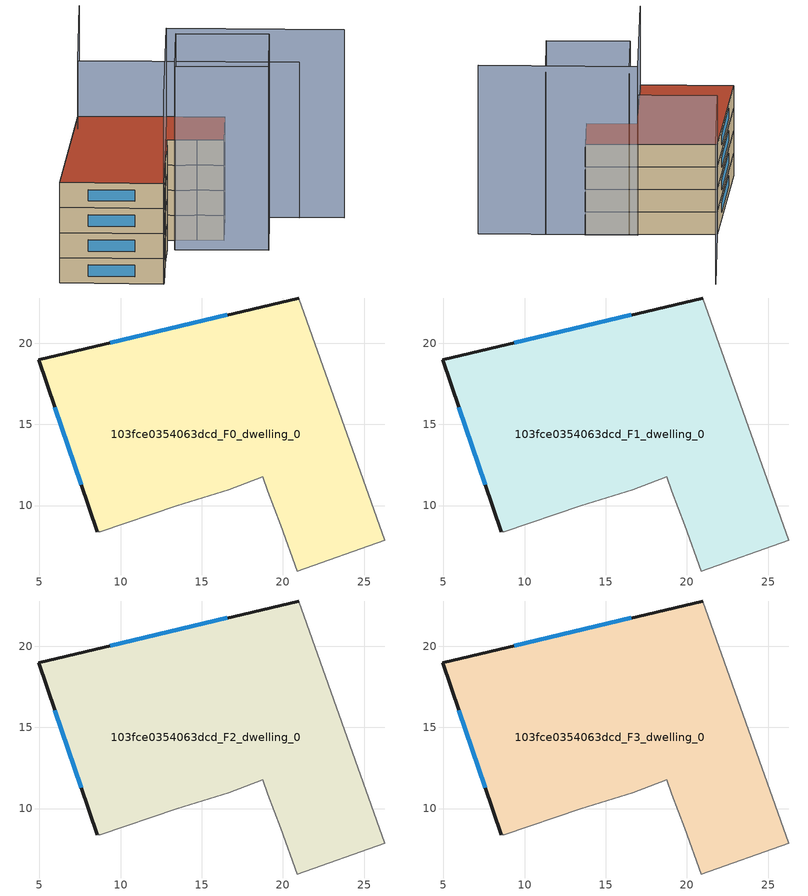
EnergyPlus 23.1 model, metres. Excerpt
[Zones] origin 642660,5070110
103fce0354063dcd_F0_dwelling_0
 floor ground (EU_floor_Construction): 20.97,22.78 26.27,7.87 20.87,5.97 19.87,8.78 19.07,10.88 18.77,11.78 16.67,10.98 13.46,9.98 8.76,8.38 8.56,8.38 4.96,18.99 z0
 wall outside (EU_wall_Construction): 20.97,22.78 4.96,18.99 8.56,8.38 z0:3
 wall adiabatic (EU_wall_Construction): 8.56,8.38 8.76,8.38 13.46,9.98 16.67,10.98 18.77,11.78 19.07,10.88 19.87,8.78 20.87,5.97 26.27,7.87 20.97,22.78 z0:3
 window (EU_Window_Construction): 5.95,16.07 7.57,11.3 / 16.57,21.74 9.37,20.03 z0.83:2.17
103fce0354063dcd_F1_dwelling_0
 floor to 103fce0354063dcd_F0_dwelling_0 (EU_floor_Construction): 20.97,22.78 26.27,7.87 20.87,5.97 19.87,8.78 19.07,10.88 18.77,11.78 16.67,10.98 13.46,9.98 8.76,8.38 8.56,8.38 4.96,18.99 z3
 wall outside (EU_wall_Construction): 20.97,22.78 4.96,18.99 8.56,8.38 z3:6
 wall adiabatic (EU_wall_Construction): 8.56,8.38 8.76,8.38 13.46,9.98 16.67,10.98 18.77,11.78 19.07,10.88 19.87,8.78 20.87,5.97 26.27,7.87 20.97,22.78 z3:6
 window (EU_Window_Construction): 5.95,16.07 7.57,11.3 / 16.57,21.74 9.37,20.03 z3.83:5.17
103fce0354063dcd_F2_dwelling_0
 floor to 103fce0354063dcd_F1_dwelling_0 (EU_floor_Construction): 20.97,22.78 26.27,7.87 20.87,5.97 19.87,8.78 19.07,10.88 18.77,11.78 16.67,10.98 13.46,9.98 8.76,8.38 8.56,8.38 4.96,18.99 z6
 wall outside (EU_wall_Construction): 20.97,22.78 4.96,18.99 8.56,8.38 z6:9
 wall adiabatic (EU_wall_Construction): 8.56,8.38 8.76,8.38 13.46,9.98 16.67,10.98 18.77,11.78 19.07,10.88 19.87,8.78 20.87,5.97 26.27,7.87 20.97,22.78 z6:9
 window (EU_Window_Construction): 5.95,16.07 7.57,11.3 / 16.57,21.74 9.37,20.03 z6.83:8.17
103fce0354063dcd_F3_dwelling_0
 floor to 103fce0354063dcd_F2_dwelling_0 (EU_floor_Construction): 20.97,22.78 26.27,7.87 20.87,5.97 19.87,8.78 19.07,10.88 18.77,11.78 16.67,10.98 13.46,9.98 8.76,8.38 8.56,8.38 4.96,18.99 z9
 wall outside (EU_wall_Construction): 20.97,22.78 4.96,18.99 8.56,8.38 z9:12
 wall adiabatic (EU_wall_Construction): 8.56,8.38 8.76,8.38 13.46,9.98 16.67,10.98 18.77,11.78 19.07,10.88 19.87,8.78 20.87,5.97 26.27,7.87 20.97,22.78 z9:12
 window (EU_Window_Construction): 5.95,16.07 7.57,11.3 / 16.57,21.74 9.37,20.03 z9.83:11.17
 roof outside (EU_roof_Construction): 26.27,7.87 20.97,22.78 4.96,18.99 8.56,8.38 8.76,8.38 13.46,9.98 16.67,10.98 18.77,11.78 19.07,10.88 19.87,8.78 20.87,5.97 z12
shading: 28.94,0.35 20.97,22.78 / 20.97,22.78 33.75,27.33 z0:18.6; 8.56,8.38 24.32,13.87 / 24.32,13.87 30.62,-4.22 z0:22.5; 24.5,12.85 27.87,3.37 / 27.87,3.37 20.33,0.69 / 20.33,0.69 16.97,10.18 / 16.97,10.18 24.5,12.85 z0:21.9
[Building]
EU S2 Campaign: North Axis=0; Terrain=City; Solar Distribution=FullExterior
[Site:Location]
Lyon-Bron: Latitude=45.75; Longitude=5; Time Zone=1; Elevation=198
[SizingPeriod:WeatherFileDays]
AnnualSizingPeriod: Begin Month=1; Begin Day of Month=1; End Month=12; End Day of Month=31; Day of Week for Start Day=Monday; Use Weather File Daylight Saving Period=No; Use Weather File Rain and Snow Indicators=No
[MATERIAL]
EU_InternalMass_Material: Roughness=MediumRough; Thickness=0.1; Conductivity=1; Density=1800; Specific Heat=900; Thermal Absorptance=0.9; Solar Absorptance=0.7; Visible Absorptance=0.7
[MATERIAL:NOMASS] Roughness=MediumRough; Thermal Absorptance=0.9; Solar Absorptance=0.7; Visible Absorptance=0.7
Name | Thermal Resistance
EU_wall_NoMass | 0.87146
EU_roof_NoMass | 0.842276
EU_floor_NoMass | 0.496999
[WINDOWMATERIAL:SIMPLEGLAZINGSYSTEM]
EU_Window_SimpleGlazing: UFactor=2.2525; Solar Heat Gain Coefficient=0.76; Visible Transmittance=0.76
[CONSTRUCTION]
EU_wall_Construction: EU_wall_NoMass
EU_roof_Construction: EU_roof_NoMass
EU_floor_Construction: EU_floor_NoMass
EU_InternalMass_Construction: EU_InternalMass_Material
EU_Window_Construction: EU_Window_SimpleGlazing
[ZONE] Type=1; Multiplier=1; Ceiling Height=autocalculate; Floor Area=autocalculate; Part of Total Floor Area=Yes
Name | Volume
103fce0354063dcd_F0_dwelling_0 | 624.168
103fce0354063dcd_F1_dwelling_0; 103fce0354063dcd_F2_dwelling_0 | 624.167
103fce0354063dcd_F3_dwelling_0 | 1248.33
[INTERNALMASS] Construction=EU_InternalMass_Construction; Surface Area=208.056
Name | Zone or ZoneList
103fce0354063dcd_F0_dwelling_0_EU_InternalMass | 103fce0354063dcd_F0_dwelling_0
103fce0354063dcd_F1_dwelling_0_EU_InternalMass | 103fce0354063dcd_F1_dwelling_0
103fce0354063dcd_F2_dwelling_0_EU_InternalMass | 103fce0354063dcd_F2_dwelling_0
103fce0354063dcd_F3_dwelling_0_EU_InternalMass | 103fce0354063dcd_F3_dwelling_0
[OTHEREQUIPMENT] Fuel Type=Electricity; Design Level Calculation Method=Watts/Area; Power per Zone Floor Area=1; Fraction Latent=0; Fraction Radiant=0; Fraction Lost=0; Carbon Dioxide Generation Rate=0; EndUse Subcategory=EU_Step8_InternalGains
Name | Zone or ZoneList or Space or SpaceList | Schedule
EU_Step8_InternalGain_103fce0354063dcd_F0_dwelling_0_f000 | 103fce0354063dcd_F0_dwelling_0 | EU_Step8_GainSchedule_103fce0354063dcd_F0_dwelling_0_f000
EU_Step8_InternalGain_103fce0354063dcd_F1_dwelling_0_f000 | 103fce0354063dcd_F1_dwelling_0 | EU_Step8_GainSchedule_103fce0354063dcd_F1_dwelling_0_f000
EU_Step8_InternalGain_103fce0354063dcd_F2_dwelling_0_f000 | 103fce0354063dcd_F2_dwelling_0 | EU_Step8_GainSchedule_103fce0354063dcd_F2_dwelling_0_f000
EU_Step8_InternalGain_103fce0354063dcd_F3_dwelling_0_f000 | 103fce0354063dcd_F3_dwelling_0 | EU_Step8_GainSchedule_103fce0354063dcd_F3_dwelling_0_f000
[ZONEVENTILATION:DESIGNFLOWRATE] Schedule=EU_AlwaysOn; Design Flow Rate Calculation Method=AirChanges/Hour; Air Changes per Hour=0.425; Ventilation Type=Natural; Fan Pressure Rise=0; Fan Total Efficiency=1; Constant Term Coefficient=1; Temperature Term Coefficient=0; Velocity Term Coefficient=0; Velocity Squared Term Coefficient=0; Minimum Indoor Temperature=-100; Maximum Indoor Temperature=100; Delta Temperature=-100; Minimum Outdoor Temperature=-100; Maximum Outdoor Temperature=100; Maximum Wind Speed=40
Name | Zone or ZoneList or Space or SpaceList
EU_ConstantAir_103fce0354063dcd_F0_dwelling_0 | 103fce0354063dcd_F0_dwelling_0
EU_ConstantAir_103fce0354063dcd_F1_dwelling_0 | 103fce0354063dcd_F1_dwelling_0
EU_ConstantAir_103fce0354063dcd_F2_dwelling_0 | 103fce0354063dcd_F2_dwelling_0
EU_ConstantAir_103fce0354063dcd_F3_dwelling_0 | 103fce0354063dcd_F3_dwelling_0
[HVACTEMPLATE:THERMOSTAT] Constant Heating Setpoint=20; Constant Cooling Setpoint=50
EU_HeatOnly_103fce0354063dcd_F0_dwelling_0; EU_HeatOnly_103fce0354063dcd_F1_dwelling_0; EU_HeatOnly_103fce0354063dcd_F2_dwelling_0; EU_HeatOnly_103fce0354063dcd_F3_dwelling_0
[HVACTEMPLATE:ZONE:IDEALLOADSAIRSYSTEM] System Availability Schedule=EU_AlwaysOn; Maximum Heating Supply Air Temperature=50; Minimum Cooling Supply Air Temperature=13; Maximum Heating Supply Air Humidity Ratio=0.0156; Minimum Cooling Supply Air Humidity Ratio=0.0077; Heating Limit=NoLimit; Cooling Limit=NoLimit; Heating Availability Schedule=EU_AlwaysOn; Cooling Availability Schedule=EU_CoolingOff; Dehumidification Control Type=ConstantSensibleHeatRatio; Cooling Sensible Heat Ratio=0.7; Dehumidification Setpoint=60; Humidification Control Type=None; Humidification Setpoint=30; Outdoor Air Method=None; Outdoor Air Flow Rate per Person=0.00944; Outdoor Air Flow Rate per Zone Floor Area=0; Outdoor Air Flow Rate per Zone=0; Demand Controlled Ventilation Type=None; Outdoor Air Economizer Type=NoEconomizer; Heat Recovery Type=None; Sensible Heat Recovery Effectiveness=0.7; Latent Heat Recovery Effectiveness=0.65
Name | Template Thermostat
103fce0354063dcd_F0_dwelling_0 | EU_HeatOnly_103fce0354063dcd_F0_dwelling_0
103fce0354063dcd_F1_dwelling_0 | EU_HeatOnly_103fce0354063dcd_F1_dwelling_0
103fce0354063dcd_F2_dwelling_0 | EU_HeatOnly_103fce0354063dcd_F2_dwelling_0
103fce0354063dcd_F3_dwelling_0 | EU_HeatOnly_103fce0354063dcd_F3_dwelling_0
[SIZING:ZONE] Zone Cooling Design Supply Air Temperature Input Method=SupplyAirTemperature; Zone Cooling Design Supply Air Temperature=13; Zone Heating Design Supply Air Temperature Input Method=SupplyAirTemperature; Zone Heating Design Supply Air Temperature=50; Zone Cooling Design Supply Air Humidity Ratio=0.008; Zone Heating Design Supply Air Humidity Ratio=0.008; Cooling Design Air Flow Method=DesignDay; Cooling Design Air Flow Rate=0; Cooling Minimum Air Flow per Zone Floor Area=0.000762; Cooling Minimum Air Flow=0; Cooling Minimum Air Flow Fraction=0.2; Heating Design Air Flow Method=DesignDay; Heating Design Air Flow Rate=0; Heating Maximum Air Flow per Zone Floor Area=0.002032; Heating Maximum Air Flow=0.141576; Heating Maximum Air Flow Fraction=0.3; Account for Dedicated Outdoor Air System=No; Dedicated Outdoor Air System Control Strategy=NeutralSupplyAir; Dedicated Outdoor Air Low Setpoint Temperature for Design=autosize; Dedicated Outdoor Air High Setpoint Temperature for Design=autosize; Zone Load Sizing Method=Sensible Load Only No Latent Load; Zone Latent Cooling Design Supply Air Humidity Ratio Input Method=HumidityRatioDifference; Zone Cooling Design Supply Air Humidity Ratio Difference=0.005; Zone Latent Heating Design Supply Air Humidity Ratio Input Method=HumidityRatioDifference; Zone Humidification Design Supply Air Humidity Ratio Difference=0.005
103fce0354063dcd_F0_dwelling_0; 103fce0354063dcd_F1_dwelling_0; 103fce0354063dcd_F2_dwelling_0; 103fce0354063dcd_F3_dwelling_0
[SCHEDULE:CONSTANT]
Name | Hourly Value
EU_AlwaysOn | 1
EU_CoolingOff | 0
[SCHEDULE:FILE] Column Number=1; Rows to Skip at Top=0; Number of Hours of Data=8760; Column Separator=Comma; Interpolate to Timestep=No; Minutes per Item=60; Adjust Schedule for Daylight Savings=Yes
Name | File
EU_Step8_GainSchedule_103fce0354063dcd_F0_dwelling_0_f000 | ../../schedules/103fce0354063dcd/103fce0354063dcd_F0_dwelling_0_f000_gain.csv
EU_Step8_GainSchedule_103fce0354063dcd_F1_dwelling_0_f000 | ../../schedules/103fce0354063dcd/103fce0354063dcd_F1_dwelling_0_f000_gain.csv
EU_Step8_GainSchedule_103fce0354063dcd_F2_dwelling_0_f000 | ../../schedules/103fce0354063dcd/103fce0354063dcd_F2_dwelling_0_f000_gain.csv
EU_Step8_GainSchedule_103fce0354063dcd_F3_dwelling_0_f000 | ../../schedules/103fce0354063dcd/103fce0354063dcd_F3_dwelling_0_f000_gain.csv
